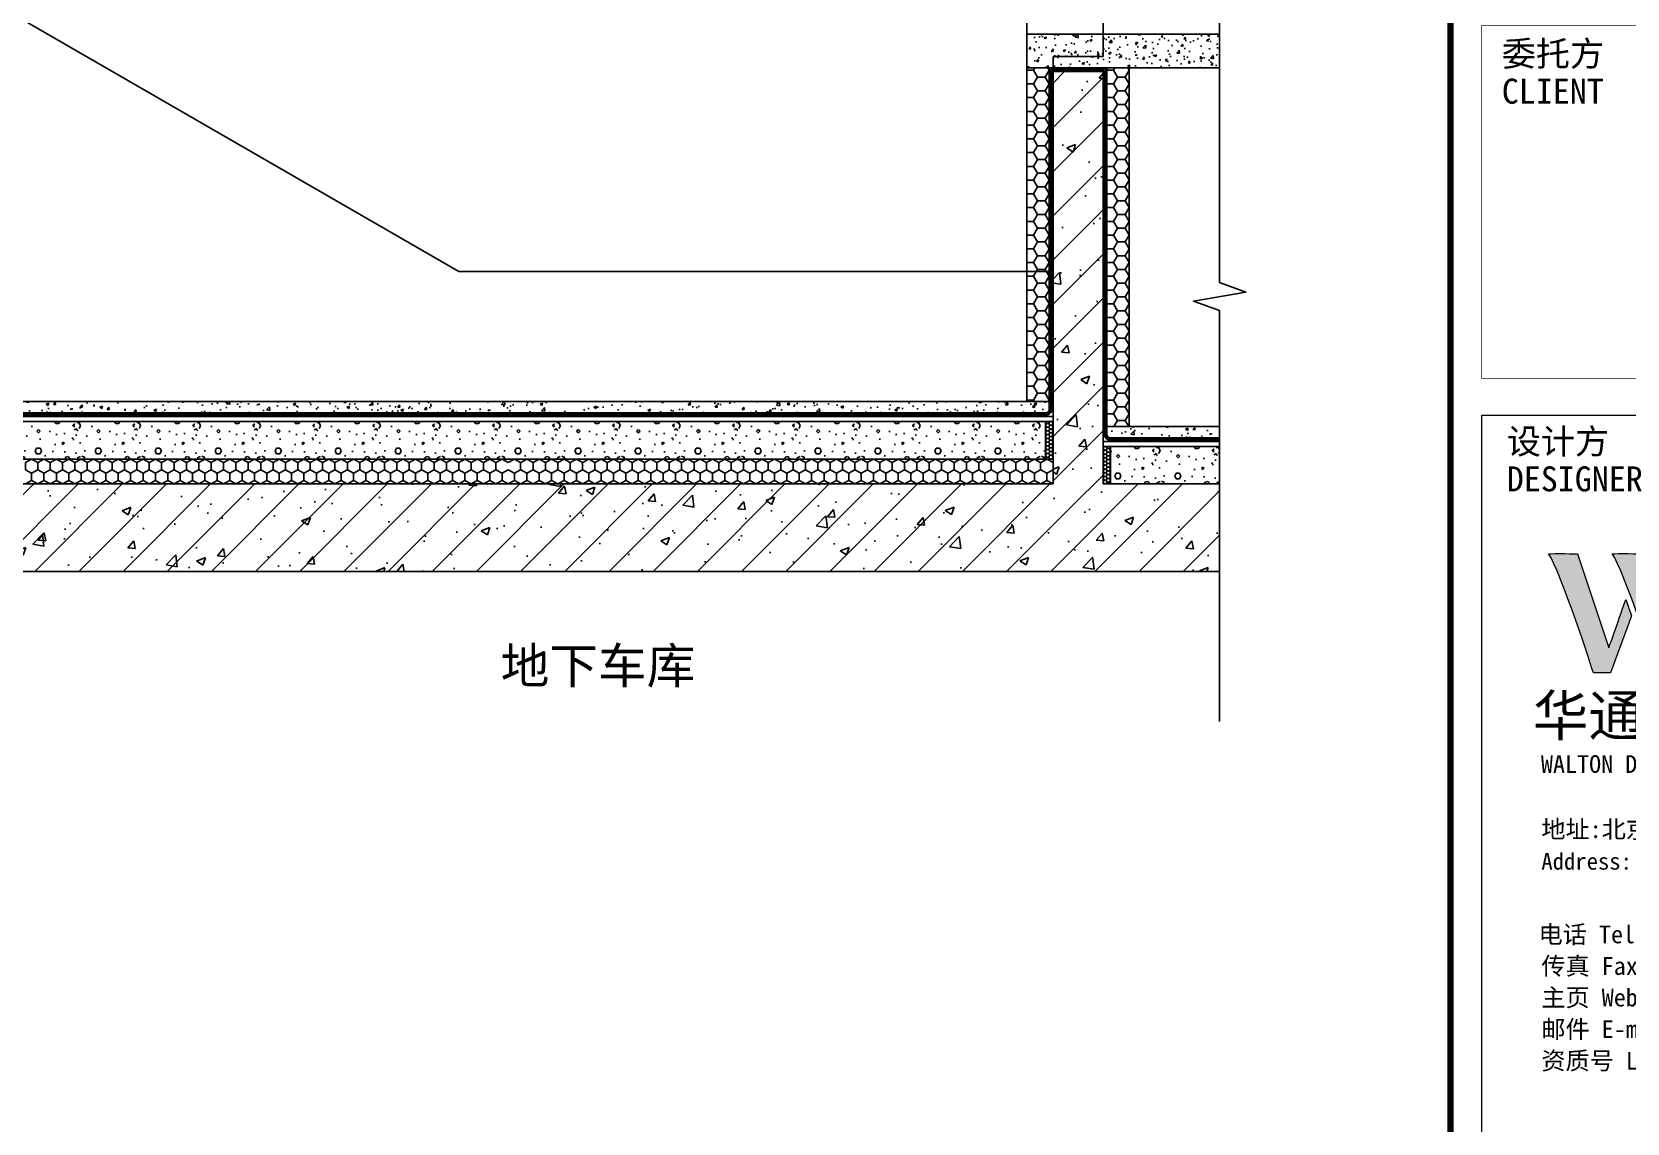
# Model space of a CAD drawing. Extents: x -26219 to 315419, y -160410 to -120810.
# Drawn here: x 169341 to 175724, y -138149 to -133783 of the extents above; entities that cross this region are included whole.
import ezdxf
from ezdxf.enums import TextEntityAlignment as Align
from ezdxf.xclip import XClip

# ---------------------------------------------------------------- set-up
doc = ezdxf.new("R2010")
doc.units = 0
doc.header["$LTSCALE"] = 1000
doc.header["$MEASUREMENT"] = 0
doc.header["$XCLIPFRAME"] = 0
doc.linetypes.add('14#楼幕墙$0$DASH', pattern=[0.35, 0.25, -0.1])
for name, color, linetype in [('01-标注_符号', 200, 'Continuous'), ('02-TEXT_房间', 7, 'Continuous'), ('05-填充_天正', 26, 'Continuous'), ('104-13#14# B1核心筒$0$A-E_楼梯', 171, 'Continuous'), ('A-O_屋面', 201, 'Continuous'), ('A-O_防水层', 222, 'Continuous'), ('A-SUR_保温', 222, 'Continuous'), ('A_STR-砼墙', 51, 'Continuous'), ('A_STR-砼柱', 51, 'Continuous'), ('S_A-E_楼梯', 171, 'Continuous'), ('S_FLOOR', 2, 'Continuous'), ('S_SURFACE', 6, 'Continuous')]:
    doc.layers.add(name, color=color, linetype=linetype)
doc.layers.add('B1幕墙$0$04-不打印_辅助线', color=165, linetype='Continuous', plot=False)
doc.styles.add('_TCH_SPACE', font='STXIHEI_0.TTF', dxfattribs={"height": 5})
doc.styles.add('图签信息$0$hwxh', font='STXIHEI_0.TTF')
doc.styles.add('图签信息$0$华文细黑', font='STXIHEI_0.TTF', dxfattribs={"height": 10})
pattern_1 = [(45, (0, 0), (-88.38835, 88.38835), []), (50, (0, 0), (358.6301, -31.37607), [37.5, -412.5]), (355, (0, 0), (-69.37567, 376.09607), [30, -330]), (100.4514, (29.9, -2.6), (289.2547, 344.71977), [31.8701, -350.57106]), (46.1842, (0, 100), (533.6205, -82.7595), [56.25, -618.75]), (96.6356, (44.47, 93.1), (467.3314, 487.0589), [47.8051, -525.8565]), (351.1842, (0, 100), (467.331, 487.0593), [45, -495]), (21, (50, 75), (298.45353, -201.30945), [37.5, -412.5]), (326, (50, 75), (121.65767, 362.575), [30, -330]), (71.4514, (74.87, 58.22), (420.1113, 161.26525), [31.8701, -350.57106]), (37.5, (0, 0), (6.07993, 166.44693), [0, -326, 0, -335, 0, -331.25]), (7.5, (0, 0), (131.53477, 197.20586), [0, -191, 0, -318.5, 0, -126.25]), (327.5, (-111.5, 0), (266.91122, -11.277436), [0, -125, 0, -390, 0, -517.5]), (317.5, (-161.5, 0), (291.59308, 50.0525), [0, -162.5, 0, -259, 0, -367.5])]

# ---------------------------------------------------------------- blocks, each defined once
blk = doc.blocks.new('sdfsdfdsf')
at = {"layer": 'S_FLOOR'}
for p, q in [((11255.5, -6100), (2422.1, -1000)), ((13833.5, -5240), (13833.5, -5100)), ((13633.5, -5240), (13633.5, -6100)), ((13633.5, -5240), (13833.5, -5240)), ((13633.5, -6100), (11255.5, -6100))]:
    blk.add_line(p, q, dxfattribs=at)
blk = doc.blocks.new('B1幕墙')
at = {"layer": 'B1幕墙$0$04-不打印_辅助线'}
blk.add_lwpolyline([(-19723.4, 110825.4), (-17951.5, 111952.4), (-14731.3, 106889.8), (-10015.2, 109889.5), (-6726.5, 109889.5), (-6726.5, 107689.5), (-6591.5, 107689.5), (-6591.5, 96729.1), (-3286.4, 91533.1), (-3400.3, 91460.7), (-609.5, 87073), (-44109.9, 59403.8), (-49479.8, 60532), (-116340.3, 165647.4), (-95570, 173811.9), (-95423.7, 173439.7), (-115742.4, 165452.7), (-49232.7, 60888.9), (-44187.1, 59828.8), (-1077.3, 87249.5), (-3868.2, 91637.2), (-3501.1, 91870.6)], dxfattribs=at)
blk = doc.blocks.new('104-13#14# B1核心筒')
at = {"layer": '104-13#14# B1核心筒$0$A-E_楼梯', "rotation": 57.54087654752239}
blk.add_blockref('B1幕墙', (289197.1, 8062.4), dxfattribs=at)
blk = doc.blocks.new('图框-A1')
at = {"const_width": 0.5}
blk.add_lwpolyline([(766, 584), (25, 584), (25, 10), (766, 10)], close=True, dxfattribs=at)
blk = doc.blocks.new('图签信息$0$logo2')
h = blk.add_hatch(color=7)
h.paths.add_polyline_path([(19.021, -7.36), (15.845, -7.36), (15.845, -3.972), (18.974, -3.972), (18.974, -4.243), (16.461, -4.243), (16.461, -5.448), (18.811, -5.448), (18.811, -5.686), (16.474, -5.686), (16.474, -7.116), (19.021, -7.116)])
edge = h.paths.add_edge_path()
edge.add_spline(control_points=[(15.259, -4.206), (15.259, -4.206), (15.127, -4.646), (15.127, -4.646), (15.127, -4.646), (14.62, -4.101), (13.734, -4.101), (13.035, -4.101), (12.071, -4.537), (12.076, -5.621), (12.08, -6.488), (12.766, -7.164), (13.734, -7.168), (14.656, -7.172), (15.227, -6.68), (15.227, -6.68), (15.227, -6.68), (15.164, -7.108), (15.164, -7.108), (13.632, -7.703), (11.417, -7.291), (11.411, -5.643), (11.404, -3.721), (14.157, -3.665), (15.259, -4.206)], knot_values=[0, 0, 0, 0, 1, 1, 1, 2, 2, 2, 3, 3, 3, 4, 4, 4, 5, 5, 5, 6, 6, 6, 7, 7, 7, 8, 8, 8, 8], degree=3, periodic=0)
edge = h.paths.add_edge_path(flags=16)
edge.add_spline(control_points=[(10.229, -5.566), (10.229, -5.16), (10.12, -4.83), (9.897, -4.576), (9.63, -4.273), (9.228, -4.122), (8.69, -4.122), (8.69, -4.122), (7.638, -4.122), (7.638, -4.122), (7.638, -4.122), (7.638, -7.098), (7.638, -7.098), (7.638, -7.098), (8.663, -7.098), (8.663, -7.098), (9.133, -7.098), (9.519, -6.934), (9.823, -6.604), (10.095, -6.309), (10.229, -5.964), (10.229, -5.566)], knot_values=[0, 0, 0, 0, 1, 1, 1, 2, 2, 2, 3, 3, 3, 4, 4, 4, 5, 5, 5, 6, 6, 6, 7, 7, 7, 7], degree=3, periodic=0)
edge = h.paths.add_edge_path()
edge.add_spline(control_points=[(10.919, -5.505), (10.919, -5.962), (10.725, -6.366), (10.336, -6.719), (9.92, -7.098), (9.414, -7.288), (8.817, -7.288), (8.817, -7.288), (7.028, -7.288), (7.028, -7.288), (7.028, -7.288), (7.028, -3.925), (7.028, -3.925), (7.028, -3.925), (9.095, -3.925), (9.095, -3.925), (9.593, -3.925), (10.015, -4.063), (10.363, -4.34), (10.733, -4.637), (10.919, -5.026), (10.919, -5.505)], knot_values=[0, 0, 0, 0, 1, 1, 1, 2, 2, 2, 3, 3, 3, 4, 4, 4, 5, 5, 5, 6, 6, 6, 7, 7, 7, 7], degree=3, periodic=0)
at = {"lineweight": 0}
blk.add_lwpolyline([(19.021, -7.36), (15.845, -7.36), (15.845, -3.972), (18.974, -3.972), (18.974, -4.243), (16.461, -4.243), (16.461, -5.448), (18.811, -5.448), (18.811, -5.686), (16.474, -5.686), (16.474, -7.116), (19.021, -7.116), (19.021, -7.36)], dxfattribs=at)
for points, knots in [([(10.919, -5.505), (10.919, -5.962), (10.725, -6.366), (10.336, -6.719), (9.92, -7.098), (9.414, -7.288), (8.817, -7.288), (8.817, -7.288), (7.028, -7.288), (7.028, -7.288), (7.028, -7.288), (7.028, -3.925), (7.028, -3.925), (7.028, -3.925), (9.095, -3.925), (9.095, -3.925), (9.593, -3.925), (10.015, -4.063), (10.363, -4.34), (10.733, -4.637), (10.919, -5.026), (10.919, -5.505)], [0, 0, 0, 0, 1, 1, 1, 2, 2, 2, 3, 3, 3, 4, 4, 4, 5, 5, 5, 6, 6, 6, 7, 7, 7, 7]), ([(15.259, -4.206), (15.259, -4.206), (15.127, -4.646), (15.127, -4.646), (15.127, -4.646), (14.62, -4.101), (13.734, -4.101), (13.035, -4.101), (12.071, -4.537), (12.076, -5.621), (12.08, -6.488), (12.766, -7.164), (13.734, -7.168), (14.656, -7.172), (15.227, -6.68), (15.227, -6.68), (15.227, -6.68), (15.164, -7.108), (15.164, -7.108), (13.632, -7.703), (11.417, -7.291), (11.411, -5.643), (11.404, -3.721), (14.157, -3.665), (15.259, -4.206)], [0, 0, 0, 0, 1, 1, 1, 2, 2, 2, 3, 3, 3, 4, 4, 4, 5, 5, 5, 6, 6, 6, 7, 7, 7, 8, 8, 8, 8]), ([(10.229, -5.566), (10.229, -5.16), (10.12, -4.83), (9.897, -4.576), (9.63, -4.273), (9.228, -4.122), (8.69, -4.122), (8.69, -4.122), (7.638, -4.122), (7.638, -4.122), (7.638, -4.122), (7.638, -7.098), (7.638, -7.098), (7.638, -7.098), (8.663, -7.098), (8.663, -7.098), (9.133, -7.098), (9.519, -6.934), (9.823, -6.604), (10.095, -6.309), (10.229, -5.964), (10.229, -5.566)], [0, 0, 0, 0, 1, 1, 1, 2, 2, 2, 3, 3, 3, 4, 4, 4, 5, 5, 5, 6, 6, 6, 7, 7, 7, 7])]:
    blk.add_open_spline(points, degree=3, knots=knots, dxfattribs=at)
blk = doc.blocks.new('图签信息$0$logo1')
h = blk.add_hatch(color=8)
edge = h.paths.add_edge_path()
edge.add_spline(control_points=[(3.863, -5.205), (3.635, -5.88), (3.386, -6.562), (3.386, -6.562), (3.386, -6.562), (2.503, -3.908), (2.503, -3.908), (2.503, -3.908), (1.802, -3.905), (1.687, -3.908), (2.021, -4.386), (2.952, -7.271), (2.952, -7.271), (2.952, -7.271), (3.437, -7.271), (3.437, -7.271), (3.437, -7.271), (4.032, -5.659), (4.032, -5.659), (4.032, -5.659), (3.863, -5.205), (3.863, -5.205)], knot_values=[0, 0, 0, 0, 1, 1, 1, 2, 2, 2, 3, 3, 3, 4, 4, 4, 5, 5, 5, 6, 6, 6, 7, 7, 7, 7], degree=3, periodic=0)
h = blk.add_hatch(color=7)
edge = h.paths.add_edge_path()
edge.add_spline(control_points=[(6.038, -3.908), (6.09, -4.101), (5.198, -6.562), (5.198, -6.562), (5.198, -6.562), (4.302, -3.908), (4.302, -3.908), (4.302, -3.908), (3.6, -3.905), (3.486, -3.908), (3.821, -4.386), (4.751, -7.271), (4.751, -7.271), (4.751, -7.271), (5.236, -7.271), (5.236, -7.271), (5.236, -7.271), (6.333, -4.3), (6.333, -4.3), (6.333, -4.3), (6.482, -3.908), (6.482, -3.908), (6.482, -3.908), (6.214, -3.914), (6.038, -3.908)], knot_values=[0, 0, 0, 0, 1, 1, 1, 2, 2, 2, 3, 3, 3, 4, 4, 4, 5, 5, 5, 6, 6, 6, 7, 7, 7, 8, 8, 8, 8], degree=3, periodic=0)
at = {"color": 8, "lineweight": 0}
blk.add_open_spline([(3.863, -5.205), (3.635, -5.88), (3.386, -6.562), (3.386, -6.562), (3.386, -6.562), (2.503, -3.908), (2.503, -3.908), (2.503, -3.908), (1.802, -3.905), (1.687, -3.908), (2.021, -4.386), (2.952, -7.271), (2.952, -7.271), (2.952, -7.271), (3.437, -7.271), (3.437, -7.271), (3.437, -7.271), (4.032, -5.659), (4.032, -5.659), (4.032, -5.659), (3.863, -5.205), (3.863, -5.205)], degree=3, knots=[0, 0, 0, 0, 1, 1, 1, 2, 2, 2, 3, 3, 3, 4, 4, 4, 5, 5, 5, 6, 6, 6, 7, 7, 7, 7], dxfattribs=at)
at = {"lineweight": 0}
blk.add_open_spline([(6.038, -3.908), (6.09, -4.101), (5.198, -6.562), (5.198, -6.562), (5.198, -6.562), (4.302, -3.908), (4.302, -3.908), (4.302, -3.908), (3.6, -3.905), (3.486, -3.908), (3.821, -4.386), (4.751, -7.271), (4.751, -7.271), (4.751, -7.271), (5.236, -7.271), (5.236, -7.271), (5.236, -7.271), (6.333, -4.3), (6.333, -4.3), (6.333, -4.3), (6.482, -3.908), (6.482, -3.908), (6.482, -3.908), (6.214, -3.914), (6.038, -3.908)], degree=3, knots=[0, 0, 0, 0, 1, 1, 1, 2, 2, 2, 3, 3, 3, 4, 4, 4, 5, 5, 5, 6, 6, 6, 7, 7, 7, 8, 8, 8, 8], dxfattribs=at)
blk.add_blockref('图签信息$0$logo2', (0, 0))
blk = doc.blocks.new('图签信息$0$时间-logo')
at = {"layer": 'Defpoints', "lineweight": 0}
blk.add_lwpolyline([(0, -23.457), (-21.166, -23.457), (-21.166, 0), (0, 0), (0, -23.457)], dxfattribs=at)
blk.add_blockref('图签信息$0$logo1', (-20.967, 0))
at = {"style": '图签信息$0$hwxh'}
for s, height, p in [('华通设计顾问工程有限公司 ', 1.15, (-19.726, -9.054)), ('WALTON DESIGN & CONSULTING ENGINEERING CO., LTD.', 0.5, (-19.497, -10.096)), ('地址:北京市西城区西直门南小街135号西派国际3号楼 100035', 0.5, (-19.485, -11.936)), ('Address: Building No.3 C-Park, No.135 Xizhimen South Street, ', 0.47, (-19.485, -12.827)), ('Xicheng District, Beijing 100035, China ', 0.47, (-16.691, -13.718)), ('电话 Tel：                        （8610）83957395 ', 0.5, (-19.564, -14.906)), ('传真 Fax：                      （8610）83957590 ', 0.5, (-19.485, -15.798)), ('主页 Web：                      www.WDCE.com ', 0.5, (-19.485, -16.689)), ('邮件 E-mail：                    office@WDCE.com ', 0.5, (-19.485, -17.58)), ('资质号 Licence No.：    建筑甲级 A111010265 ', 0.5, (-19.485, -18.472)), ('   规划甲级 101195', 0.5, (-12.602, -19.363))]:
    blk.add_text(s, height=height, dxfattribs=at).set_placement(p)
blk = doc.blocks.new('图签信息')
at = {"const_width": 0.5}
blk.add_lwpolyline([(-65, 0), (0, 0), (0, 500.5), (-65, 500.5)], close=True, dxfattribs=at)
at = {"const_width": 0.05}
for points in [[(-2.5, 407.85), (-2.5, 436.12), (-62.5, 436.12), (-62.5, 407.85)], [(-62.5, 407.85), (-2.5, 407.85)], [(-62.5, 404.92), (-62.5, 227.83)], [(-62.5, 404.92), (-2.5, 404.92)]]:
    blk.add_lwpolyline(points, dxfattribs=at)
at = {"ltscale": 0.001, "xscale": 2.834689937531525, "yscale": 2.834689937531525, "zscale": 2.834689937531525}
blk.add_blockref('图签信息$0$时间-logo', (-2.5, 404.92), dxfattribs=at)
at = {"style": '图签信息$0$华文细黑'}
for s, p in [('委托方', (-60.9, 434.86)), ('CLIENT', (-60.9, 431.86)), ('设计方', (-60.5, 403.83)), ('DESIGNER', (-60.5, 400.83))]:
    blk.add_text(s, height=2, dxfattribs=at).set_placement(p, align=Align.TOP_LEFT)
blk = doc.blocks.new('图签-A1')
at = {"color": 2}
blk.add_blockref('图签信息', (0, 0), dxfattribs=at)
blk = doc.blocks.new('$LinePat$聚苯板')
at = {"color": 0}
for p, q in [((14.8, -8.6), (0, 0)), ((29.7, 0), (14.8, -8.6)), ((14.8, -25.7), (0, -34.3)), ((0, -34.3), (0, -51.4)), ((14.8, -8.6), (14.8, -25.7)), ((29.7, -34.3), (14.8, -25.7)), ((0, -51.4), (14.8, -60)), ((14.8, -60), (29.7, -51.4))]:
    blk.add_line(p, q, dxfattribs=at)
blk = doc.blocks.new('*U58')
at = {"layer": 'A-SUR_保温', "color": 26}
blk.add_lwpolyline([(0, 0), (30, 0), (30, 150), (0, 150), (0, 0)], dxfattribs=at)
at = {"layer": 'A-SUR_保温', "color": 26, "xscale": -0.505156626798275, "yscale": 0.5, "zscale": 0.5, "rotation": 269.9999988198052}
for p in [(30, 135), (30, 120), (30, 105), (30, 90), (30, 75), (30, 60), (30, 45), (30, 30), (30, 15), (30, 0)]:
    blk.add_blockref('$LinePat$聚苯板', p, dxfattribs=at)

msp = doc.modelspace()

# ---------------------------------------------------------------- hatches: boundary and pattern name
at = {"layer": '05-填充_天正'}
h = msp.add_hatch(dxfattribs=at)
h.set_pattern_fill('AR-CONC', color=256, scale=50, style=0)
h.set_pattern_definition([(50, (-40144.654, 15280.14), (91.092334, -7.969543), [9.525, -104.775]), (355, (-40144.65, 15280.14), (-17.621413, 95.52832), [7.62, -83.82]), (100.451, (-40137.06, 15279.48), (73.47125, 87.558344), [8.095, -89.045]), (46.1842, (-40144.65, 15305.54), (135.53952, -21.021164), [14.2875, -157.1625]), (96.6356, (-40133.36, 15303.79), (118.70212, 123.71278), [12.1425, -133.5675]), (351.184, (-40144.65, 15305.54), (118.7023, 123.71256), [11.43, -125.73]), (21, (-40131.954, 15299.19), (75.80744, -51.13276), [9.525, -104.775]), (326, (-40131.95, 15299.19), (30.901014, 92.093983), [7.62, -83.82]), (71.4514, (-40125.64, 15294.93), (106.708245, 40.96143), [8.095, -89.045]), (37.5, (-40144.654, 15280.142), (1.5443016, 42.2775194), [0, -82.804, 0, -85.09, 0, -84.1375]), (7.5, (-40144.654, 15280.14), (33.409831, 50.0902874), [0, -48.514, 0, -80.899, 0, -32.0675]), (327.5, (-40172.975, 15280.142), (67.7952976, -2.864372), [0, -31.75, 0, -99.06, 0, -131.445]), (317.5, (-40185.675, 15280.14), (74.064591, 12.713246), [0, -41.275, 0, -65.786, 0, -93.345])])
h.paths.add_polyline_path([(174093.4, -133926.5), (174093.4, -133791.5), (173321.9, -133791.5), (173321.9, -133926.5)])
h = msp.add_hatch(dxfattribs=at)
h.set_pattern_fill('钢筋混凝土', color=256, scale=50, style=0)
h.set_pattern_definition(pattern_1)
h.paths.add_polyline_path([(173426.9, -133941.5), (173426.9, -135591.5), (173526.9, -135708.2), (173626.9, -135591.5), (173626.9, -133941.5)])
h = msp.add_hatch(dxfattribs=at)
h.set_pattern_fill('钢筋混凝土', color=256, scale=50, style=0)
h.set_pattern_definition(pattern_1)
h.paths.add_polyline_path([(168966.9, -135708.2), (168966.9, -135941.5), (173526.9, -135941.5), (173526.9, -135708.2), (173426.9, -135591.5), (169066.9, -135591.5)])
h = msp.add_hatch(dxfattribs=at)
h.set_pattern_fill('钢筋混凝土', color=256, scale=50, style=0)
h.set_pattern_definition(pattern_1)
h.paths.add_polyline_path([(173526.9, -135708.2), (173526.9, -135941.5), (174093.4, -135941.5), (174093.4, -135591.5), (173626.9, -135591.5)])
at = {"layer": 'A-SUR_保温'}
h = msp.add_hatch(dxfattribs=at)
h.set_pattern_fill('HONEY', color=26, scale=20)
h.set_pattern_definition([(0, (-45329.785, 1098.68), (47.625, 27.4963), [31.75, -63.5]), (120, (-45329.785, 1098.68), (-47.6249943, 27.49631), [31.75, -63.5]), (60, (-45329.785, 1098.68), (5.7e-06, 54.99261), [-63.5, 31.75])])
h.paths.add_polyline_path([(173411.9, -135261.5), (173321.9, -135261.5), (173321.9, -133926.5), (173411.9, -133926.5)])
h = msp.add_hatch(dxfattribs=at)
h.set_pattern_fill('HONEY', color=26, scale=20)
h.set_pattern_definition([(0, (-45009.785, 1098.68), (47.625, 27.4963), [31.75, -63.5]), (120, (-45009.785, 1098.68), (-47.6249943, 27.49631), [31.75, -63.5]), (60, (-45009.785, 1098.68), (5.7e-06, 54.99261), [-63.5, 31.75])])
h.paths.add_polyline_path([(173731.9, -135361.5), (173641.9, -135361.5), (173641.9, -133926.5), (173731.9, -133926.5)])
h = msp.add_hatch(dxfattribs=at)
h.set_pattern_fill('混凝土', color=26, scale=15)
h.set_pattern_definition([(50, (68789.74, 266831.6), (107.589027, -9.41282), [11.25, -123.75]), (355, (68789.74, 266831.6), (-20.8127, 112.82882), [9, -99]), (100.4514, (68798.7, 266830.82), (86.776407, 103.415931), [9.561029, -105.171317]), (46.1842, (68789.74, 266861.6), (160.086157, -24.827852), [16.875, -185.625]), (96.6356, (68803.08, 266859.53), (140.199406, 146.11768), [14.34154, -157.75695]), (351.1842, (68789.74, 266861.6), (140.19929, 146.11779), [13.5, -148.5]), (21, (68804.74, 266854.1), (89.536058, -60.392834), [11.25, -123.75]), (326, (68804.74, 266854.1), (36.4973, 108.772507), [9, -99]), (71.4514, (68812.2, 266849.07), (126.033394, 48.379575), [9.561029, -105.171317]), (37.5, (68789.74, 266831.603), (1.8239783, 49.934078), [0, -97.8, 0, -100.5, 0, -99.375]), (7.5, (68789.74, 266831.603), (39.4604306, 59.161757), [0, -57.3, 0, -95.55, 0, -37.875]), (327.5, (68756.29, 266831.603), (80.0733654, -3.3832308), [0, -37.5, 0, -117, 0, -155.25]), (317.5, (68741.29, 266831.6), (87.477925, 15.015747), [0, -48.75, 0, -77.7, 0, -110.25])])
h.paths.add_polyline_path([(171246.9, -135311.5), (171246.9, -135261.5), (169097.2, -135261.5), (169097.2, -135311.5)])
h = msp.add_hatch(dxfattribs=at)
h.set_pattern_fill('混凝土', color=26, scale=15)
h.set_pattern_definition([(50, (68789.74, 266831.6), (107.589027, -9.41282), [11.25, -123.75]), (355, (68789.74, 266831.6), (-20.8127, 112.82882), [9, -99]), (100.4514, (68798.7, 266830.82), (86.776407, 103.415931), [9.561029, -105.171317]), (46.1842, (68789.74, 266861.6), (160.086157, -24.827852), [16.875, -185.625]), (96.6356, (68803.08, 266859.53), (140.199406, 146.11768), [14.34154, -157.75695]), (351.1842, (68789.74, 266861.6), (140.19929, 146.11779), [13.5, -148.5]), (21, (68804.74, 266854.1), (89.536058, -60.392834), [11.25, -123.75]), (326, (68804.74, 266854.1), (36.4973, 108.772507), [9, -99]), (71.4514, (68812.2, 266849.07), (126.033394, 48.379575), [9.561029, -105.171317]), (37.5, (68789.74, 266831.603), (1.8239783, 49.934078), [0, -97.8, 0, -100.5, 0, -99.375]), (7.5, (68789.74, 266831.603), (39.4604306, 59.161757), [0, -57.3, 0, -95.55, 0, -37.875]), (327.5, (68756.29, 266831.603), (80.0733654, -3.3832308), [0, -37.5, 0, -117, 0, -155.25]), (317.5, (68741.29, 266831.6), (87.477925, 15.015747), [0, -48.75, 0, -77.7, 0, -110.25])])
h.paths.add_polyline_path([(171246.9, -135311.5), (171246.9, -135261.5), (173396.6, -135261.5), (173396.6, -135311.5)])
h = msp.add_hatch(dxfattribs=at)
h.set_pattern_fill('加气混凝土', color=26, scale=20)
h.set_pattern_definition([(0, (189019.27, 262558.4), (120, 240), [0, -240]), (0, (188878.87, 262526), (120, 240), [0, -240]), (0, (188956.87, 262523.6), (120, 240), [0, -240]), (0, (189042.07, 262594.4), (120, 240), [0, -240]), (0, (188942.47, 262511.6), (120, 240), [0, -240]), (0, (189066.07, 262745.6), (120, 240), [0, -240]), (0, (188992.87, 262726.4), (120, 240), [0, -240]), (0, (189031.27, 262696.4), (120, 240), [0, -240]), (0, (188835.67, 262691.6), (120, 240), [0, -240]), (0, (188953.27, 262680.8), (120, 240), [0, -240]), (0, (188907.67, 262619.6), (120, 240), [0, -240]), (0, (188910.07, 262529.6), (120, 240), [0, -240]), (0, (189000.07, 262520), (120, 240), [0, -240]), (0, (189066.07, 262625.6), (120, 240), [0, -240]), (0, (188841.67, 262588.4), (120, 240), [0, -240]), (0, (188862.07, 262629.2), (120, 240), [0, -240]), (0, (188955.67, 262612.4), (120, 240), [0, -240]), (0, (188922.07, 262577.6), (120, 240), [0, -240]), (0, (188902.87, 262656.8), (120, 240), [0, -240]), (0, (188932.87, 262746.8), (120, 240), [0, -240]), (0, (188851.27, 262538), (120, 240), [0, -240]), (0, (188983.27, 262697.6), (120, 240), [0, -240]), (0, (188871.67, 262701.2), (120, 240), [0, -240]), (0, (188852.47, 262732.4), (120, 240), [0, -240]), (130.601294, (189051.331, 262670.46), (-599.99999337, 720.00000315), [10.53662, -4414.8444]), (18.434949, (189034.19, 262675.032), (599.9999978, 239.9999982), [10.8421, -1507.05116]), (90, (189034.19, 262664.75), (120, 240), [10.28571, -469.71426]), (161.565051, (189044.474, 262661.318), (-600.000003, 239.999982), [10.8421, -1507.05116]), (53.130102, (189044.474, 262661.32), (120, 240), [11.42857, -1188.5714]), (135, (189053.62, 262539.03), (-120.000015, 239.999984), [9.69746, -669.12504]), (45, (189039.9, 262539.03), (120, 239.999999), [9.69746, -669.12504]), (135, (189046.76, 262532.175), (-120.000015, 239.999984), [9.69746, -669.12504]), (45, (189046.76, 262532.175), (120, 239.999999), [9.69746, -669.12504]), (116.56505, (188938.19, 262700.17), (-2e-05, 479.99999), [12.77753, -255.5506]), (180, (188932.47, 262711.6), (-120, 240), [13.71429, -226.2857]), (63.43495, (188913.05, 262700.17), (1e-06, 480), [12.77753, -255.5506]), (116.56505, (188918.76, 262688.75), (-2e-05, 479.99999), [12.77753, -255.5506]), (0, (188918.76, 262688.75), (120, 240), [13.71429, -226.2857]), (63.43495, (188932.47, 262688.75), (1e-06, 480), [12.77753, -255.5506]), (107.102728, (189028.474, 262619.032), (-359.99998624, 1200.00000194), [15.54454, -6513.161]), (143.972626, (189023.903, 262633.889), (-2279.9999711, 1679.9999981), [15.54454, -3248.808]), (180, (189011.33, 262643.03), (-120, 240), [14.85714, -225.14284]), (36.0273733, (188983.903, 262633.889), (2279.99998315, 1679.9999819), [15.54454, -3248.808]), (71.565051, (188979.33, 262620.175), (360.000002, 1199.999998), [14.45613, -1503.43712]), (107.102728, (188983.903, 262605.318), (-359.99998624, 1200.00000194), [15.54454, -6513.161]), (143.972626, (188996.474, 262596.175), (-2279.9999711, 1679.9999981), [15.54454, -3248.808]), (0, (188996.47, 262596.17), (120, 240), [14.85714, -225.14284]), (36.0273733, (189011.331, 262596.175), (2279.99998315, 1679.9999819), [15.54454, -3248.808]), (71.565051, (189023.903, 262605.318), (360.000002, 1199.999998), [14.45613, -1503.43712]), (150.255118, (189030.76, 262731.032), (-360.0000009, 239.999997), [9.21401, -1925.72784]), (90, (189022.76, 262726.46), (120, 240), [9.14286, -470.8571]), (29.744881, (189022.76, 262726.46), (360.0000002, 239.9999989), [9.21401, -1925.72784]), (116.56505, (188974.76, 262560.75), (-2e-05, 479.99999), [12.77753, -255.5506]), (168.690067, (188969.046, 262572.175), (-1080.0000008, 239.999994), [11.6549, -2435.8742]), (41.185925, (188948.474, 262566.46), (2999.99998182, 2639.9999769), [12.14874, -5090.3208]), (90, (188948.47, 262555.03), (120, 240), [11.42857, -468.5714]), (138.814074, (188957.617, 262547.032), (-2999.99994668, 2640.0000168), [12.14874, -5090.3208]), (16.6992442, (188957.617, 262547.032), (3959.9999702, 1199.99998743), [11.93178, -4999.415]), (60.945396, (188969.046, 262550.46), (119.99999968, 239.99999788), [11.76643, -4930.1358]), (109.983106, (188874.188, 262661.318), (-600.00000226, 1679.99999555), [13.3768, -5604.879]), (155.556045, (188869.617, 262673.889), (-1560.00000595, 719.99998504), [13.8092, -5786.0526]), (24.4439547, (188844.474, 262673.889), (1560.00000078, 719.99999654), [13.8092, -5786.0526]), (70.0168934, (188839.903, 262661.318), (600.0000018, 1679.99999583), [13.3768, -5604.879]), (109.983106, (188844.474, 262648.746), (-600.00000226, 1679.99999555), [13.3768, -5604.879]), (160.016893, (188857.046, 262644.175), (-600.0000004, 239.9999891), [13.3768, -2795.751]), (19.9831065, (188857.046, 262644.175), (599.9999967, 239.9999996), [13.3768, -2795.751]), (70.0168934, (188869.617, 262648.746), (600.0000018, 1679.99999583), [13.3768, -5604.879]), (122.005383, (188963.331, 262639.603), (-120.0000161, 239.9999877), [10.78169, -2253.3736]), (18.434949, (188947.33, 262645.318), (599.9999978, 239.9999982), [10.8421, -1507.05116]), (90, (188947.33, 262635.03), (120, 240), [10.28571, -469.71426]), (161.565051, (188957.617, 262631.603), (-600.000003, 239.999982), [10.8421, -1507.05116]), (54.462322, (188957.617, 262631.603), (839.9999988, 1199.9999982), [9.83123, -4119.2846]), (116.56505, (188893.62, 262581.32), (-2e-05, 479.99999), [12.77753, -255.5506]), (180, (188887.9, 262592.75), (-120, 240), [12.57143, -227.42856]), (59.0362434, (188868.474, 262581.318), (120.0000004, 239.9999988), [13.32789, -2785.5288]), (120.963756, (188875.331, 262569.89), (-120.0000164, 239.999989), [13.32789, -2785.5288]), (0, (188875.33, 262569.9), (120, 240), [12.57143, -227.42856]), (63.43495, (188887.9, 262569.89), (1e-06, 480), [12.77753, -255.5506])])
h.paths.add_polyline_path([(171246.9, -135491.5), (171246.9, -135341), (169096.9, -135340.9), (169096.9, -135491.5)])
h = msp.add_hatch(dxfattribs=at)
h.set_pattern_fill('加气混凝土', color=26, scale=20)
h.set_pattern_definition([(0, (189019.27, 262558.4), (120, 240), [0, -240]), (0, (188878.87, 262526), (120, 240), [0, -240]), (0, (188956.87, 262523.6), (120, 240), [0, -240]), (0, (189042.07, 262594.4), (120, 240), [0, -240]), (0, (188942.47, 262511.6), (120, 240), [0, -240]), (0, (189066.07, 262745.6), (120, 240), [0, -240]), (0, (188992.87, 262726.4), (120, 240), [0, -240]), (0, (189031.27, 262696.4), (120, 240), [0, -240]), (0, (188835.67, 262691.6), (120, 240), [0, -240]), (0, (188953.27, 262680.8), (120, 240), [0, -240]), (0, (188907.67, 262619.6), (120, 240), [0, -240]), (0, (188910.07, 262529.6), (120, 240), [0, -240]), (0, (189000.07, 262520), (120, 240), [0, -240]), (0, (189066.07, 262625.6), (120, 240), [0, -240]), (0, (188841.67, 262588.4), (120, 240), [0, -240]), (0, (188862.07, 262629.2), (120, 240), [0, -240]), (0, (188955.67, 262612.4), (120, 240), [0, -240]), (0, (188922.07, 262577.6), (120, 240), [0, -240]), (0, (188902.87, 262656.8), (120, 240), [0, -240]), (0, (188932.87, 262746.8), (120, 240), [0, -240]), (0, (188851.27, 262538), (120, 240), [0, -240]), (0, (188983.27, 262697.6), (120, 240), [0, -240]), (0, (188871.67, 262701.2), (120, 240), [0, -240]), (0, (188852.47, 262732.4), (120, 240), [0, -240]), (130.601294, (189051.331, 262670.46), (-599.99999337, 720.00000315), [10.53662, -4414.8444]), (18.434949, (189034.19, 262675.032), (599.9999978, 239.9999982), [10.8421, -1507.05116]), (90, (189034.19, 262664.75), (120, 240), [10.28571, -469.71426]), (161.565051, (189044.474, 262661.318), (-600.000003, 239.999982), [10.8421, -1507.05116]), (53.130102, (189044.474, 262661.32), (120, 240), [11.42857, -1188.5714]), (135, (189053.62, 262539.03), (-120.000015, 239.999984), [9.69746, -669.12504]), (45, (189039.9, 262539.03), (120, 239.999999), [9.69746, -669.12504]), (135, (189046.76, 262532.175), (-120.000015, 239.999984), [9.69746, -669.12504]), (45, (189046.76, 262532.175), (120, 239.999999), [9.69746, -669.12504]), (116.56505, (188938.19, 262700.17), (-2e-05, 479.99999), [12.77753, -255.5506]), (180, (188932.47, 262711.6), (-120, 240), [13.71429, -226.2857]), (63.43495, (188913.05, 262700.17), (1e-06, 480), [12.77753, -255.5506]), (116.56505, (188918.76, 262688.75), (-2e-05, 479.99999), [12.77753, -255.5506]), (0, (188918.76, 262688.75), (120, 240), [13.71429, -226.2857]), (63.43495, (188932.47, 262688.75), (1e-06, 480), [12.77753, -255.5506]), (107.102728, (189028.474, 262619.032), (-359.99998624, 1200.00000194), [15.54454, -6513.161]), (143.972626, (189023.903, 262633.889), (-2279.9999711, 1679.9999981), [15.54454, -3248.808]), (180, (189011.33, 262643.03), (-120, 240), [14.85714, -225.14284]), (36.0273733, (188983.903, 262633.889), (2279.99998315, 1679.9999819), [15.54454, -3248.808]), (71.565051, (188979.33, 262620.175), (360.000002, 1199.999998), [14.45613, -1503.43712]), (107.102728, (188983.903, 262605.318), (-359.99998624, 1200.00000194), [15.54454, -6513.161]), (143.972626, (188996.474, 262596.175), (-2279.9999711, 1679.9999981), [15.54454, -3248.808]), (0, (188996.47, 262596.17), (120, 240), [14.85714, -225.14284]), (36.0273733, (189011.331, 262596.175), (2279.99998315, 1679.9999819), [15.54454, -3248.808]), (71.565051, (189023.903, 262605.318), (360.000002, 1199.999998), [14.45613, -1503.43712]), (150.255118, (189030.76, 262731.032), (-360.0000009, 239.999997), [9.21401, -1925.72784]), (90, (189022.76, 262726.46), (120, 240), [9.14286, -470.8571]), (29.744881, (189022.76, 262726.46), (360.0000002, 239.9999989), [9.21401, -1925.72784]), (116.56505, (188974.76, 262560.75), (-2e-05, 479.99999), [12.77753, -255.5506]), (168.690067, (188969.046, 262572.175), (-1080.0000008, 239.999994), [11.6549, -2435.8742]), (41.185925, (188948.474, 262566.46), (2999.99998182, 2639.9999769), [12.14874, -5090.3208]), (90, (188948.47, 262555.03), (120, 240), [11.42857, -468.5714]), (138.814074, (188957.617, 262547.032), (-2999.99994668, 2640.0000168), [12.14874, -5090.3208]), (16.6992442, (188957.617, 262547.032), (3959.9999702, 1199.99998743), [11.93178, -4999.415]), (60.945396, (188969.046, 262550.46), (119.99999968, 239.99999788), [11.76643, -4930.1358]), (109.983106, (188874.188, 262661.318), (-600.00000226, 1679.99999555), [13.3768, -5604.879]), (155.556045, (188869.617, 262673.889), (-1560.00000595, 719.99998504), [13.8092, -5786.0526]), (24.4439547, (188844.474, 262673.889), (1560.00000078, 719.99999654), [13.8092, -5786.0526]), (70.0168934, (188839.903, 262661.318), (600.0000018, 1679.99999583), [13.3768, -5604.879]), (109.983106, (188844.474, 262648.746), (-600.00000226, 1679.99999555), [13.3768, -5604.879]), (160.016893, (188857.046, 262644.175), (-600.0000004, 239.9999891), [13.3768, -2795.751]), (19.9831065, (188857.046, 262644.175), (599.9999967, 239.9999996), [13.3768, -2795.751]), (70.0168934, (188869.617, 262648.746), (600.0000018, 1679.99999583), [13.3768, -5604.879]), (122.005383, (188963.331, 262639.603), (-120.0000161, 239.9999877), [10.78169, -2253.3736]), (18.434949, (188947.33, 262645.318), (599.9999978, 239.9999982), [10.8421, -1507.05116]), (90, (188947.33, 262635.03), (120, 240), [10.28571, -469.71426]), (161.565051, (188957.617, 262631.603), (-600.000003, 239.999982), [10.8421, -1507.05116]), (54.462322, (188957.617, 262631.603), (839.9999988, 1199.9999982), [9.83123, -4119.2846]), (116.56505, (188893.62, 262581.32), (-2e-05, 479.99999), [12.77753, -255.5506]), (180, (188887.9, 262592.75), (-120, 240), [12.57143, -227.42856]), (59.0362434, (188868.474, 262581.318), (120.0000004, 239.9999988), [13.32789, -2785.5288]), (120.963756, (188875.331, 262569.89), (-120.0000164, 239.999989), [13.32789, -2785.5288]), (0, (188875.33, 262569.9), (120, 240), [12.57143, -227.42856]), (63.43495, (188887.9, 262569.89), (1e-06, 480), [12.77753, -255.5506])])
h.paths.add_polyline_path([(171246.9, -135491.5), (171246.9, -135341), (173396.8, -135340.9), (173396.9, -135491.5)])
h = msp.add_hatch(dxfattribs=at)
h.set_pattern_fill('混凝土', color=26, scale=15)
h.set_pattern_definition([(50, (73349.74, 266731.6), (107.589027, -9.41282), [11.25, -123.75]), (355, (73349.74, 266731.6), (-20.8127, 112.82882), [9, -99]), (100.4514, (73358.7, 266730.82), (86.776407, 103.415931), [9.561029, -105.171317]), (46.1842, (73349.74, 266761.6), (160.086157, -24.827852), [16.875, -185.625]), (96.6356, (73363.08, 266759.53), (140.199406, 146.11768), [14.34154, -157.75695]), (351.1842, (73349.74, 266761.6), (140.19929, 146.11779), [13.5, -148.5]), (21, (73364.74, 266754.1), (89.536058, -60.392834), [11.25, -123.75]), (326, (73364.74, 266754.1), (36.4973, 108.772507), [9, -99]), (71.4514, (73372.2, 266749.07), (126.033394, 48.379575), [9.561029, -105.171317]), (37.5, (73349.74, 266731.603), (1.8239783, 49.934078), [0, -97.8, 0, -100.5, 0, -99.375]), (7.5, (73349.74, 266731.603), (39.4604306, 59.161757), [0, -57.3, 0, -95.55, 0, -37.875]), (327.5, (73316.29, 266731.603), (80.0733654, -3.3832308), [0, -37.5, 0, -117, 0, -155.25]), (317.5, (73301.29, 266731.6), (87.477925, 15.015747), [0, -48.75, 0, -77.7, 0, -110.25])])
h.paths.add_polyline_path([(174093.4, -135411.5), (174093.4, -135361.5), (173657.2, -135361.5), (173657.2, -135411.5)])
h = msp.add_hatch(dxfattribs=at)
h.set_pattern_fill('加气混凝土', color=26, scale=20)
h.set_pattern_definition([(0, (193579.27, 262458.4), (120, 240), [0, -240]), (0, (193438.87, 262426), (120, 240), [0, -240]), (0, (193516.87, 262423.6), (120, 240), [0, -240]), (0, (193602.07, 262494.4), (120, 240), [0, -240]), (0, (193502.47, 262411.6), (120, 240), [0, -240]), (0, (193626.07, 262645.6), (120, 240), [0, -240]), (0, (193552.87, 262626.4), (120, 240), [0, -240]), (0, (193591.27, 262596.4), (120, 240), [0, -240]), (0, (193395.67, 262591.6), (120, 240), [0, -240]), (0, (193513.27, 262580.8), (120, 240), [0, -240]), (0, (193467.67, 262519.6), (120, 240), [0, -240]), (0, (193470.07, 262429.6), (120, 240), [0, -240]), (0, (193560.07, 262420), (120, 240), [0, -240]), (0, (193626.07, 262525.6), (120, 240), [0, -240]), (0, (193401.67, 262488.4), (120, 240), [0, -240]), (0, (193422.07, 262529.2), (120, 240), [0, -240]), (0, (193515.67, 262512.4), (120, 240), [0, -240]), (0, (193482.07, 262477.6), (120, 240), [0, -240]), (0, (193462.87, 262556.8), (120, 240), [0, -240]), (0, (193492.87, 262646.8), (120, 240), [0, -240]), (0, (193411.27, 262438), (120, 240), [0, -240]), (0, (193543.27, 262597.6), (120, 240), [0, -240]), (0, (193431.67, 262601.2), (120, 240), [0, -240]), (0, (193412.47, 262632.4), (120, 240), [0, -240]), (130.601294, (193611.331, 262570.46), (-599.99999337, 720.00000315), [10.53662, -4414.8444]), (18.434949, (193594.19, 262575.032), (599.9999978, 239.9999982), [10.8421, -1507.05116]), (90, (193594.19, 262564.75), (120, 240), [10.28571, -469.71426]), (161.565051, (193604.474, 262561.318), (-600.000003, 239.999982), [10.8421, -1507.05116]), (53.130102, (193604.474, 262561.32), (120, 240), [11.42857, -1188.5714]), (135, (193613.62, 262439.03), (-120.000015, 239.999984), [9.69746, -669.12504]), (45, (193599.9, 262439.03), (120, 239.999999), [9.69746, -669.12504]), (135, (193606.76, 262432.175), (-120.000015, 239.999984), [9.69746, -669.12504]), (45, (193606.76, 262432.175), (120, 239.999999), [9.69746, -669.12504]), (116.56505, (193498.19, 262600.17), (-2e-05, 479.99999), [12.77753, -255.5506]), (180, (193492.47, 262611.6), (-120, 240), [13.71429, -226.2857]), (63.43495, (193473.05, 262600.17), (1e-06, 480), [12.77753, -255.5506]), (116.56505, (193478.76, 262588.75), (-2e-05, 479.99999), [12.77753, -255.5506]), (0, (193478.76, 262588.75), (120, 240), [13.71429, -226.2857]), (63.43495, (193492.47, 262588.75), (1e-06, 480), [12.77753, -255.5506]), (107.102728, (193588.474, 262519.032), (-359.99998624, 1200.00000194), [15.54454, -6513.161]), (143.972626, (193583.903, 262533.889), (-2279.9999711, 1679.9999981), [15.54454, -3248.808]), (180, (193571.33, 262543.03), (-120, 240), [14.85714, -225.14284]), (36.0273733, (193543.903, 262533.889), (2279.99998315, 1679.9999819), [15.54454, -3248.808]), (71.565051, (193539.33, 262520.175), (360.000002, 1199.999998), [14.45613, -1503.43712]), (107.102728, (193543.903, 262505.318), (-359.99998624, 1200.00000194), [15.54454, -6513.161]), (143.972626, (193556.474, 262496.175), (-2279.9999711, 1679.9999981), [15.54454, -3248.808]), (0, (193556.47, 262496.17), (120, 240), [14.85714, -225.14284]), (36.0273733, (193571.331, 262496.175), (2279.99998315, 1679.9999819), [15.54454, -3248.808]), (71.565051, (193583.903, 262505.318), (360.000002, 1199.999998), [14.45613, -1503.43712]), (150.255118, (193590.76, 262631.032), (-360.0000009, 239.999997), [9.21401, -1925.72784]), (90, (193582.76, 262626.46), (120, 240), [9.14286, -470.8571]), (29.744881, (193582.76, 262626.46), (360.0000002, 239.9999989), [9.21401, -1925.72784]), (116.56505, (193534.76, 262460.75), (-2e-05, 479.99999), [12.77753, -255.5506]), (168.690067, (193529.046, 262472.175), (-1080.0000008, 239.999994), [11.6549, -2435.8742]), (41.185925, (193508.474, 262466.46), (2999.99998182, 2639.9999769), [12.14874, -5090.3208]), (90, (193508.47, 262455.03), (120, 240), [11.42857, -468.5714]), (138.814074, (193517.617, 262447.032), (-2999.99994668, 2640.0000168), [12.14874, -5090.3208]), (16.6992442, (193517.617, 262447.032), (3959.9999702, 1199.99998743), [11.93178, -4999.415]), (60.945396, (193529.046, 262450.46), (119.99999968, 239.99999788), [11.76643, -4930.1358]), (109.983106, (193434.188, 262561.318), (-600.00000226, 1679.99999555), [13.3768, -5604.879]), (155.556045, (193429.617, 262573.889), (-1560.00000595, 719.99998504), [13.8092, -5786.0526]), (24.4439547, (193404.474, 262573.889), (1560.00000078, 719.99999654), [13.8092, -5786.0526]), (70.0168934, (193399.903, 262561.318), (600.0000018, 1679.99999583), [13.3768, -5604.879]), (109.983106, (193404.474, 262548.746), (-600.00000226, 1679.99999555), [13.3768, -5604.879]), (160.016893, (193417.046, 262544.175), (-600.0000004, 239.9999891), [13.3768, -2795.751]), (19.9831065, (193417.046, 262544.175), (599.9999967, 239.9999996), [13.3768, -2795.751]), (70.0168934, (193429.617, 262548.746), (600.0000018, 1679.99999583), [13.3768, -5604.879]), (122.005383, (193523.331, 262539.603), (-120.0000161, 239.9999877), [10.78169, -2253.3736]), (18.434949, (193507.33, 262545.318), (599.9999978, 239.9999982), [10.8421, -1507.05116]), (90, (193507.33, 262535.03), (120, 240), [10.28571, -469.71426]), (161.565051, (193517.617, 262531.603), (-600.000003, 239.999982), [10.8421, -1507.05116]), (54.462322, (193517.617, 262531.603), (839.9999988, 1199.9999982), [9.83123, -4119.2846]), (116.56505, (193453.62, 262481.32), (-2e-05, 479.99999), [12.77753, -255.5506]), (180, (193447.9, 262492.75), (-120, 240), [12.57143, -227.42856]), (59.0362434, (193428.474, 262481.318), (120.0000004, 239.9999988), [13.32789, -2785.5288]), (120.963756, (193435.331, 262469.89), (-120.0000164, 239.999989), [13.32789, -2785.5288]), (0, (193435.33, 262469.9), (120, 240), [12.57143, -227.42856]), (63.43495, (193447.9, 262469.89), (1e-06, 480), [12.77753, -255.5506])])
h.paths.add_polyline_path([(174093.4, -135591.5), (174093.4, -135441), (173656.9, -135440.9), (173656.9, -135591.5)])

# ---------------------------------------------------------------- linework, layer by layer
at = {"ltscale": 0.001}
msp.add_line((173426.9, -133931.5), (173426.9, -134741.5), dxfattribs=at)
at = {"layer": '01-标注_符号'}
msp.add_lwpolyline([(174093.4, -133141.5), (174093.4, -134785.2), (174198.4, -134823.5), (173988.4, -134860.5), (174093.4, -134897.7), (174093.4, -136541.5)], dxfattribs=at)
at = {"layer": 'A-O_屋面'}
for p, q in [((169081.9, -135261.5), (171246.9, -135261.5)), ((173416.9, -135261.5), (171246.9, -135261.5)), ((169066.9, -135341.5), (171246.9, -135341.5)), ((173426.9, -135341.5), (171246.9, -135341.5)), ((173641.9, -135361.5), (174093.4, -135361.5)), ((173626.9, -135441.5), (174093.4, -135441.5)), ((169066.9, -135491.5), (171246.9, -135491.5)), ((173426.9, -135491.5), (171246.9, -135491.5)), ((173626.9, -135591.5), (174093.4, -135591.5))]:
    msp.add_line(p, q, dxfattribs=at)
at = {"layer": 'A-O_防水层'}
for p, q in [((173641.9, -133926.5), (173411.9, -133926.5)), ((173631.9, -133936.5), (173421.9, -133936.5)), ((169066.9, -135321.5), (171246.9, -135321.5)), ((173426.9, -135321.5), (171246.9, -135321.5)), ((173626.9, -135421.5), (174093.4, -135421.5))]:
    msp.add_line(p, q, dxfattribs=at)
for points in [[(169071.9, -133936.5), (169071.9, -135291.5, 0.414214), (169096.9, -135316.5), (171246.9, -135316.5)], [(169081.9, -133926.5), (169081.9, -135291.5, 0.414214), (169096.9, -135306.5), (171246.9, -135306.5)], [(173411.9, -133926.5), (173411.9, -135291.5, -0.414214), (173396.9, -135306.5), (171246.9, -135306.5)], [(173421.9, -133936.5), (173421.9, -135291.5, -0.414214), (173396.9, -135316.5), (171246.9, -135316.5)], [(173631.9, -133936.5), (173631.9, -135391.5, 0.414214), (173656.9, -135416.5), (174093.4, -135416.5)], [(173641.9, -133926.5), (173641.9, -135391.5, 0.414214), (173656.9, -135406.5), (174093.4, -135406.5)]]:
    msp.add_lwpolyline(points, format="xyb", dxfattribs=at)
at = {"layer": 'A_STR-砼墙'}
for p, q in [((173426.9, -133941.5), (173426.9, -135591.5)), ((173626.9, -133941.5), (173426.9, -133941.5)), ((173626.9, -133941.5), (173626.9, -135591.5))]:
    msp.add_line(p, q, dxfattribs=at)
at = {"layer": 'A_STR-砼柱'}
for p, q in [((169066.9, -135591.5), (173426.9, -135591.5)), ((173626.9, -135591.5), (174093.4, -135591.5)), ((174093.4, -135591.5), (174093.4, -135941.5)), ((168966.9, -135941.5), (173526.9, -135941.5)), ((173526.9, -135941.5), (174093.4, -135941.5))]:
    msp.add_line(p, q, dxfattribs=at)
at = {"layer": 'S_A-E_楼梯'}
msp.add_line((173731.9, -133926.5), (174093.4, -133926.5), dxfattribs=at)
at = {"layer": 'S_SURFACE'}
for p, q in [((173321.9, -133926.5), (173321.9, -133741.5)), ((173321.9, -133791.5), (174093.4, -133791.5))]:
    msp.add_line(p, q, dxfattribs=at)
at = {"layer": 'S_SURFACE', "linetype": '14#楼幕墙$0$DASH', "ltscale": 0.5, "const_width": 5}
for points in [[(169076.9, -133931.5), (169076.9, -135291.5, 0.414214), (169096.9, -135311.5), (171246.9, -135311.5)], [(173416.9, -133931.5), (173416.9, -135291.5, -0.414214), (173396.9, -135311.5), (171246.9, -135311.5)], [(173636.9, -133931.5), (173636.9, -135391.5, 0.414214), (173656.9, -135411.5), (174093.4, -135411.5)]]:
    msp.add_lwpolyline(points, format="xyb", dxfattribs=at)
at = {"layer": 'S_SURFACE'}
for points in [[(173411.9, -135261.5), (173321.9, -135261.5), (173321.9, -133926.5), (173411.9, -133926.5)], [(173731.9, -135361.5), (173641.9, -135361.5), (173641.9, -133926.5), (173731.9, -133926.5)]]:
    msp.add_lwpolyline(points, close=True, dxfattribs=at)
at = {"layer": 'S_SURFACE', "linetype": '14#楼幕墙$0$DASH', "ltscale": 0.5, "const_width": 5}
msp.add_lwpolyline([(173636.9, -133931.5), (173416.9, -133931.5)], dxfattribs=at)

# ---------------------------------------------------------------- block references
at = {"xscale": 50, "yscale": 50, "zscale": 50}
for name, p in [('图框-A1', (136717.6, -156062.5)), ('图签-A1', (178267.6, -155562.5))]:
    msp.add_blockref(name, p, dxfattribs=at)
msp.add_blockref('sdfsdfdsf', (159793.4, -128641.5))
ref = msp.add_blockref('104-13#14# B1核心筒', (83110.6, -136819.8))
XClip(ref).set_block_clipping_path([(166599.9946633652, -1823.14907876), (171999.9946633652, 8745.6171003908)])
at = {"layer": 'A-SUR_保温', "color": 26, "xscale": -1}
msp.add_blockref('*U58', (173426.9, -135491.5), dxfattribs=at)
at = {"layer": 'A-SUR_保温', "color": 26}
msp.add_blockref('*U58', (173626.9, -135591.5), dxfattribs=at)
at = {"layer": 'A-SUR_保温', "color": 26, "yscale": 1.666666666666667, "zscale": 1.666666666666667}
for p, xscale, rotation in [((169314.6, -135591.5), -1.668629755273003, 180.0000224651256), ((169364.2, -135591.5), -1.668629755273003, 180.0000224651256), ((169413.7, -135591.5), -1.668629755273003, 180.0000224651256), ((169463.2, -135591.5), -1.668629755273003, 180.0000224651256), ((169512.8, -135591.5), -1.668629755273003, 180.0000224651256), ((169562.3, -135591.5), -1.668629755273003, 180.0000224651256), ((169611.9, -135591.5), -1.668629755273003, 180.0000224651256), ((169661.4, -135591.5), -1.668629755273003, 180.0000224651256), ((169711, -135591.5), -1.668629755273003, 180.0000224651256), ((169760.5, -135591.5), -1.668629755273003, 180.0000224651256), ((169810.1, -135591.5), -1.668629755273003, 180.0000224651256), ((169859.6, -135591.5), -1.668629755273003, 180.0000224651256), ((169909.2, -135591.5), -1.668629755273003, 180.0000224651256), ((169958.7, -135591.5), -1.668629755273003, 180.0000224651256), ((170008.2, -135591.5), -1.668629755273003, 180.0000224651256), ((170057.8, -135591.5), -1.668629755273003, 180.0000224651256), ((170107.3, -135591.5), -1.668629755273003, 180.0000224651256), ((170156.9, -135591.5), -1.668629755273003, 180.0000224651256), ((170206.4, -135591.5), -1.668629755273003, 180.0000224651256), ((170256, -135591.5), -1.668629755273003, 180.0000224651256), ((170305.5, -135591.5), -1.668629755273003, 180.0000224651256), ((170355.1, -135591.5), -1.668629755273003, 180.0000224651256), ((170404.6, -135591.5), -1.668629755273003, 180.0000224651256), ((170454.2, -135591.5), -1.668629755273003, 180.0000224651256), ((170503.7, -135591.5), -1.668629755273003, 180.0000224651256), ((170553.2, -135591.5), -1.668629755273003, 180.0000224651256), ((170602.8, -135591.5), -1.668629755273003, 180.0000224651256), ((170652.3, -135591.5), -1.668629755273003, 180.0000224651256), ((170701.9, -135591.5), -1.668629755273003, 180.0000224651256), ((170751.4, -135591.5), -1.668629755273003, 180.0000224651256), ((170801, -135591.5), -1.668629755273003, 180.0000224651256), ((170850.5, -135591.5), -1.668629755273003, 180.0000224651256), ((170900.1, -135591.5), -1.668629755273003, 180.0000224651256), ((170949.6, -135591.5), -1.668629755273003, 180.0000224651256), ((170999.2, -135591.5), -1.668629755273003, 180.0000224651256), ((171048.7, -135591.5), -1.668629755273003, 180.0000224651256), ((171098.2, -135591.5), -1.668629755273003, 180.0000224651256), ((171147.8, -135591.5), -1.668629755273003, 180.0000224651256), ((171197.3, -135591.5), -1.668629755273003, 180.0000224651256), ((171296.4, -135591.5), 1.668629755273003, 179.9999775348744), ((171346, -135591.5), 1.668629755273003, 179.9999775348744), ((171395.5, -135591.5), 1.668629755273003, 179.9999775348744), ((171445.1, -135591.5), 1.668629755273003, 179.9999775348744), ((171494.6, -135591.5), 1.668629755273003, 179.9999775348744), ((171544.2, -135591.5), 1.668629755273003, 179.9999775348744), ((171593.7, -135591.5), 1.668629755273003, 179.9999775348744), ((171643.2, -135591.5), 1.668629755273003, 179.9999775348744), ((171692.8, -135591.5), 1.668629755273003, 179.9999775348744), ((171742.3, -135591.5), 1.668629755273003, 179.9999775348744), ((171791.9, -135591.5), 1.668629755273003, 179.9999775348744), ((171841.4, -135591.5), 1.668629755273003, 179.9999775348744), ((171891, -135591.5), 1.668629755273003, 179.9999775348744), ((171940.5, -135591.5), 1.668629755273003, 179.9999775348744), ((171990.1, -135591.5), 1.668629755273003, 179.9999775348744), ((172039.6, -135591.5), 1.668629755273003, 179.9999775348744), ((172089.2, -135591.5), 1.668629755273003, 179.9999775348744), ((172138.7, -135591.5), 1.668629755273003, 179.9999775348744), ((172188.2, -135591.5), 1.668629755273003, 179.9999775348744), ((172237.8, -135591.5), 1.668629755273003, 179.9999775348744), ((172287.3, -135591.5), 1.668629755273003, 179.9999775348744), ((172336.9, -135591.5), 1.668629755273003, 179.9999775348744), ((172386.4, -135591.5), 1.668629755273003, 179.9999775348744), ((172436, -135591.5), 1.668629755273003, 179.9999775348744), ((172485.5, -135591.5), 1.668629755273003, 179.9999775348744), ((172535.1, -135591.5), 1.668629755273003, 179.9999775348744), ((172584.6, -135591.5), 1.668629755273003, 179.9999775348744), ((172634.2, -135591.5), 1.668629755273003, 179.9999775348744), ((172683.7, -135591.5), 1.668629755273003, 179.9999775348744), ((172733.2, -135591.5), 1.668629755273003, 179.9999775348744), ((172782.8, -135591.5), 1.668629755273003, 179.9999775348744), ((172832.3, -135591.5), 1.668629755273003, 179.9999775348744), ((172881.9, -135591.5), 1.668629755273003, 179.9999775348744), ((172931.4, -135591.5), 1.668629755273003, 179.9999775348744), ((172981, -135591.5), 1.668629755273003, 179.9999775348744), ((173030.5, -135591.5), 1.668629755273003, 179.9999775348744), ((173080.1, -135591.5), 1.668629755273003, 179.9999775348744), ((173129.6, -135591.5), 1.668629755273003, 179.9999775348744), ((173179.2, -135591.5), 1.668629755273003, 179.9999775348744), ((173228.7, -135591.5), 1.668629755273003, 179.9999775348744), ((173278.2, -135591.5), 1.668629755273003, 179.9999775348744), ((173327.8, -135591.5), 1.668629755273003, 179.9999775348744), ((173377.3, -135591.5), 1.668629755273003, 179.9999775348744), ((173426.9, -135591.5), 1.668629755273003, 179.9999775348744)]:
    msp.add_blockref('$LinePat$聚苯板', p, dxfattribs=dict(at, xscale=xscale, rotation=rotation))

# ---------------------------------------------------------------- texts
at = {"layer": '02-TEXT_房间', "style": '_TCH_SPACE'}
msp.add_text('地下车库', height=142.71, dxfattribs=at).set_placement((171216.6, -136389.9))

doc.saveas('drawing.dxf')
